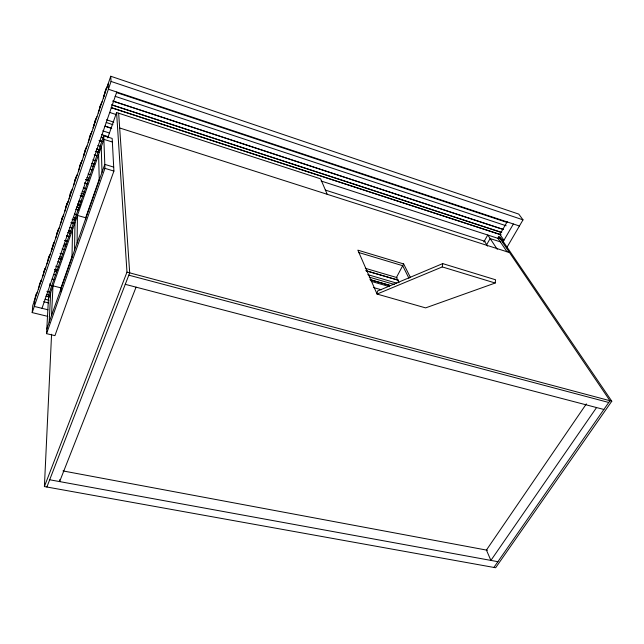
<?xml version="1.0" encoding="UTF-8"?>
<svg xmlns="http://www.w3.org/2000/svg" width="644" height="644" viewBox="0 0 644 644"><rect width="100%" height="100%" fill="white"/><g stroke="black" fill="none" stroke-linecap="round" stroke-linejoin="round"><path stroke-width="0.97" d="M77.087 243.005L77.441 215.426L85.684 217.753L85.684 219.725M74.527 250.283L74.994 222.478M71.983 257.495L72.563 229.473M71.404 190.6L70.236 193.957L72.547 188.507M59.675 479.716L59.618 481.591L136.077 287.16M67.145 203.061L65.986 206.531L68.256 201.113M60.834 291.837L60.979 287.876L52.977 285.847L51.536 315.528M497.788 238.489L498.794 236.751L500.308 237.242L611.8 401.212L495.63 567.75L44.396 486.566L51.576 334.244M49.161 322.25L50.699 292.384M46.553 333.664L48.678 294.59L103.74 135.795L112.177 138.452L113.908 171.071L54.941 335.637L46.553 333.664L104.948 168.35L103.74 135.795M50.015 283.473L49.91 285.405L51.858 285.904M34.816 299.524L34.301 306.431L47.962 309.78M34.132 301.456L36.346 293.688M47.817 316.381L32.2 312.598L32.731 305.65L110.752 76.25L518.766 214.106L523.009 219.846L506.764 247.674M495.196 283.03L495.558 279.77L442.694 263.605L377.481 291.08L377.054 294.058L425.62 307.888L495.196 283.03L442.267 266.922L377.054 294.058L357.847 250.162L403.643 263.927L410.365 277.387M442.267 266.922L442.694 263.605M88.22 142.501L89.444 137.454L91.939 131.481M93.187 127.802L95.674 119.108L96.97 116.693M93.187 127.874L95.674 119.172M98.242 113.03L100.746 104.175M103.362 97.896L105.898 89.025L107.258 86.505M103.362 97.96L105.898 89.097M46.907 263.976L49.177 255.926M55.722 238.055L58.032 229.868M60.222 224.812L62.557 216.561M64.786 211.393L65.994 206.45M69.029 198.916L70.631 192.814M69.423 197.772L70.623 192.894M73.722 185.118L74.937 180.135L77.288 174.556M78.488 171.119L79.703 166.112L82.102 160.412M38.334 289.196L39.509 284.398L41.522 279.729M42.593 276.67L44.847 268.685M53.581 242.989L51.287 251.023L54.611 241.25M85.757 148.297L83.318 156.838L85.757 148.37L86.98 146.051M35.291 296.86L37.28 292.207M39.501 284.479L41.522 279.818M43.76 271.937L45.829 267.083M48.083 259.218L50.192 254.259M56.914 233.241L59.095 228.057M61.422 219.982L63.643 214.685M74.937 180.215L76.121 176.73M79.703 166.192L80.903 162.65M89.444 137.526L90.683 133.88M99.474 107.999L102.074 101.68M32.2 312.598L111.05 81.442L110.752 76.25M41.997 308.315L116.765 92.028M48.445 298.872L103.877 139.354L112.362 142.01M107.741 137.905L116.588 112.531L320.623 178.847L327.216 194.303M60.737 288.568L72.394 255.475M85.443 218.437L99.393 178.839M46.811 328.923L104.795 164.389L113.698 167.094M44.396 486.566L126.973 272.138L116.588 112.531M46.883 487.017L129.702 272.863L118.649 113.199M403.643 263.927L396.438 277.443L398.99 282.788M483.805 241.951L487.774 234.98L497.249 249.292M486.647 244.672L490.148 238.562L500.34 241.854M66.759 204.277L67.87 202.256M499.728 234.73L507.239 221.689M502.94 241.991L513.381 223.991M586.362 403.877L486.413 550.065L490.905 560.409L596.553 407.555M493.892 567.445L609.973 400.721L498.794 236.751M49.685 479.772L497.901 561.689M62.975 470.925L487.419 550.258M45.056 299.194L48.952 300.249M43.607 301.698L48.493 302.905M47.028 294.646L48.968 295.226M46.086 296.119L49.008 296.852M46.078 296.208L49 296.94M47.117 291.313L49.073 291.804M47.117 291.402L49.685 292.199M52.317 279.077L54.265 279.577M52.22 279.142L54.257 279.665M54.571 271.213L56.511 271.72M54.563 271.293L56.511 271.8M53.508 274.368L55.448 274.956M54.587 269.361L57.509 270.118M54.579 269.45L57.501 270.206M125.266 284.334L603.879 409.471M55.658 266.181L58.572 267.027M58.902 258.494L61.816 259.266L58.894 258.582M57.799 261.689L59.739 262.285M60.029 253.35L62.943 254.211M126.973 272.138L611.8 401.212M59.884 256.916L61.856 257.35M128.808 275.173L608.749 402.476M62.178 248.842L65.084 249.703M63.289 245.606L66.203 246.475M65.43 240.606L67.37 241.138M64.456 240.429L67.37 241.218M66.243 244.398L64.303 243.875L66.243 244.478M69.52 236.614L66.614 235.817L69.52 236.694M67.717 232.524L70.623 233.41M69.906 227.413L72.804 228.298M68.787 230.729L70.727 231.268M68.787 230.81L70.719 231.349M71.114 222.607L74.02 223.42M71.114 222.687L74.02 223.5M72.233 219.274L75.139 220.087M72.233 219.354L75.139 220.168M74.463 214.041L77.369 214.863M74.463 214.122L77.361 214.943M75.267 217.954L73.327 217.406L75.267 218.034M75.654 209.203L78.552 210.105M77.522 205.017L80.42 205.847M77.522 205.098L79.454 205.645M76.427 206.949L79.325 207.859M79.091 200.477L81.023 201.113M78.697 201.612L81.595 202.522M373.576 287.554L381.304 289.776M77.916 203.882L79.848 204.438M77.916 203.963L79.848 204.518M80.283 195.615L83.181 196.452M390.24 285.477L369.962 279.601L390.272 285.558M80.283 195.687L83.181 196.533M371.242 281.356L389.572 286.661M82.199 191.324L85.089 192.242M367.764 274.626L396.744 283.151M81.047 193.321L83.937 194.247M369.27 277.153L394.329 284.447M83.358 187.863L86.248 188.708M365.663 270.609L398.427 280.212M83.358 187.943L86.248 188.789M366.661 270.971L398.459 280.293M84.581 182.985L87.479 183.838M84.581 183.057L87.479 183.91M365.277 268.282L397.115 277.644M85.757 179.507L88.647 180.36M85.757 179.579L88.647 180.441M88.115 173.92L90.047 174.572M86.932 177.43L88.864 178.074M90.281 169.3L92.205 169.952M358.668 252.504L402.693 265.698L408.948 278.28M91.496 165.782L93.42 166.434M91.722 163.326L94.604 164.196M91.722 163.399L94.604 164.276M104.948 168.35L113.908 171.071M92.921 159.768L95.803 160.718M95.36 151.26L99.2 152.443M95.36 151.332L98.242 152.217M94.153 154.834L97.035 155.792M96.6 149.022L99.482 149.915M96.576 149.086L99.45 149.98M97.816 145.407L100.697 146.373M101.527 134.499L108.24 136.689M102.766 130.837L109.472 133.026M111.678 128.301L104.964 126.16L111.678 128.365M106.212 122.473L112.917 124.686M119.671 127.971L509.517 252.569M106.534 119.76L113.795 122.159M325.301 190.061L485.133 241.379M109.705 112.459L116.403 114.632M321.171 181.02L499.156 238.723M501.064 239.343L503.938 240.268L499.921 234.384M111.251 107.604L500.871 234.706M111.259 107.677L500.919 234.778M501.644 232.46L111.629 104.811L501.7 232.532M112.909 101.036L503.399 229.449M112.909 101.1L503.447 229.53M115.091 96.31L506.144 225.77M519.418 225.996L108.385 89.234L108.12 83.97M116.395 92.519L506.933 222.43M111.05 81.442L523.009 219.846M497.917 238.272L507.029 251.764M484.304 241.065L487.58 246.097M101.229 146.977L102.018 172.286M98.596 154.552L99.257 180.119M101.905 141.35L99.031 140.448L101.913 141.422M103.129 137.719L101.213 137.116L103.129 137.792"/></g></svg>
